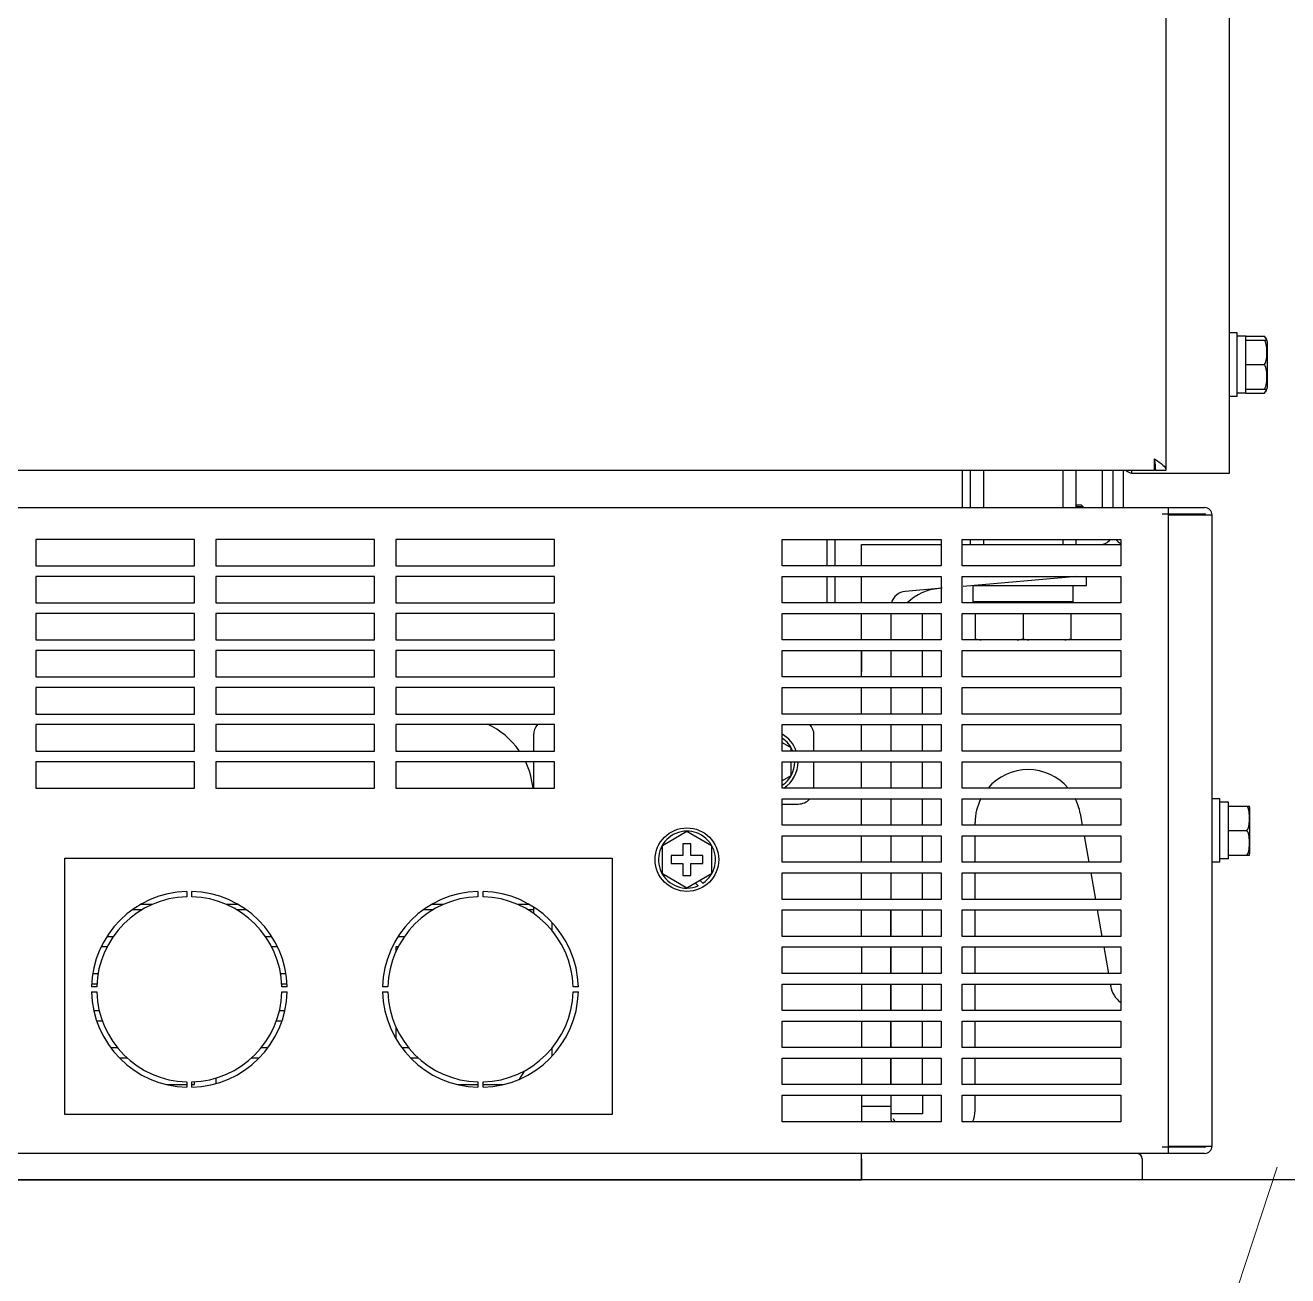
# Model space of a CAD drawing. Extents: x 61367 to 140945, y -1257 to 25588.
# Drawn here: x 72953.2 to 73191.7, y 18203 to 18439.2 of the extents above; entities that cross this region are included whole.
import ezdxf

# ---------------------------------------------------------------- set-up
doc = ezdxf.new("R2010")
doc.units = 0
doc.header["$MEASUREMENT"] = 0
doc.linetypes.add('ACAD_ISO03W100', pattern=[30, 12, -18])
doc.layers.get('0').update_dxf_attribs({"linetype": 'CONTINUOUS'})
for name, color, linetype in [('2401-00300-M6-16HWMC_0', 7, 'CONTINUOUS'), ('2401-00332-S-M12-30HM_0', 7, 'CONTINUOUS'), ('2403-00028_S-M8-0_0', 7, 'CONTINUOUS'), ('2404-00032-S-D12D24-P_0', 7, 'CONTINUOUS'), ('2404-00038-S-D12_0', 7, 'CONTINUOUS'), ('4212-68099_1_0', 7, 'CONTINUOUS'), ('4212-73755_1_0', 7, 'CONTINUOUS'), ('4212-73755_4_0', 7, 'CONTINUOUS'), ('4212-88600-1_0', 7, 'CONTINUOUS'), ('4212-88600-2_1_0', 7, 'CONTINUOUS'), ('4212-88600-4_0', 7, 'CONTINUOUS'), ('4212-88600-6_0', 7, 'CONTINUOUS'), ('4212-KH001_041_0', 7, 'CONTINUOUS'), ('4212-L0877_1_0', 7, 'CONTINUOUS'), ('4215-06931_0', 7, 'CONTINUOUS'), ('4215-06933_0', 7, 'CONTINUOUS'), ('4215-06934_0', 7, 'CONTINUOUS'), ('4215-07850_1_0', 7, 'CONTINUOUS'), ('CORNER_FITTING-1_041_0', 7, 'CONTINUOUS'), ('CORNER_FITTING-2_041_0', 7, 'CONTINUOUS')]:
    doc.layers.add(name, color=color, linetype=linetype)
doc.layers.add('dim', color=4, linetype='CONTINUOUS', lineweight=18)
doc.layers.add('THICK', color=7, linetype='CONTINUOUS', lineweight=0)

# ---------------------------------------------------------------- blocks, each defined once
blk = doc.blocks.new('ETRYRTERRTERWDDASW')
at = {"layer": 'THICK', "color": 1, "linetype": 'ACAD_ISO03W100', "ltscale": 2}
blk.add_line((214128.38, 51356.57), (213334.9, 48924.57), dxfattribs=at)
blk = doc.blocks.new('ERGRTHTHRT')
at = {"color": 1, "linetype": 'Continuous'}
for p, q in [((-37305.56, -69667.67), (-37305.56, -69668.67)), ((-37304.56, -69668.67), (-37304.56, -69667.67)), ((-37250.56, -69667.67), (-37250.56, -69668.67)), ((-37249.56, -69668.67), (-37249.56, -69667.67)), ((-37312.12, -69670.16), (-37314.33, -69670.16)), ((-37295.78, -69670.16), (-37298, -69670.16)), ((-37257.12, -69670.16), (-37259.33, -69670.16)), ((-37240.78, -69670.16), (-37243, -69670.16)), ((-37314.06, -69671.16), (-37315.87, -69671.16)), ((-37294.24, -69671.16), (-37296.06, -69671.16)), ((-37259.06, -69671.16), (-37260.87, -69671.16)), ((-37240.06, -69671.16), (-37241.06, -69671.16)), ((-37240.06, -69670.63), (-37240.06, -69671.82)), ((-37236.56, -69673.54), (-37236.56, -69675.06)), ((-37320.6, -69676.16), (-37319.4, -69676.16)), ((-37290.72, -69676.16), (-37289.52, -69676.16)), ((-37265.6, -69676.16), (-37264.4, -69676.16)), ((-37320.6, -69678.16), (-37321.72, -69678.16)), ((-37288.39, -69678.16), (-37289.52, -69678.16)), ((-37265.6, -69678.16), (-37266.06, -69678.16)), ((-37266.06, -69678.16), (-37266.06, -69679.11)), ((-37323.29, -69683.16), (-37322.28, -69683.16)), ((-37287.84, -69683.16), (-37286.82, -69683.16)), ((-37322.55, -69685.66), (-37323.55, -69685.66)), ((-37323.55, -69686.66), (-37322.55, -69686.66)), ((-37322.51, -69685.16), (-37323.51, -69685.16)), ((-37286.6, -69685.16), (-37287.6, -69685.16)), ((-37286.56, -69685.66), (-37287.56, -69685.66)), ((-37287.56, -69686.66), (-37286.56, -69686.66)), ((-37267.55, -69685.66), (-37268.55, -69685.66)), ((-37268.55, -69686.66), (-37267.55, -69686.66)), ((-37231.56, -69685.66), (-37232.56, -69685.66)), ((-37232.56, -69686.66), (-37231.56, -69686.66)), ((-37323.11, -69690.16), (-37322.09, -69690.16)), ((-37288.02, -69690.16), (-37287, -69690.16)), ((-37321.48, -69692.16), (-37322.56, -69692.16)), ((-37287.56, -69692.16), (-37288.63, -69692.16)), ((-37266.06, -69693.22), (-37266.06, -69695.44)), ((-37319.93, -69697.16), (-37318.64, -69697.16)), ((-37316.77, -69699.16), (-37318.19, -69699.16)), ((-37291.93, -69699.16), (-37293.34, -69699.16)), ((-37291.48, -69697.16), (-37290.19, -69697.16)), ((-37264.93, -69697.16), (-37263.64, -69697.16)), ((-37261.77, -69699.16), (-37263.19, -69699.16)), ((-37236.56, -69697.27), (-37236.56, -69698.79)), ((-37305.56, -69703.66), (-37305.56, -69704.66)), ((-37304.56, -69704.66), (-37304.56, -69703.66)), ((-37304.06, -69704.16), (-37304.06, -69703.62)), ((-37300.06, -69702.91), (-37300.06, -69703.95)), ((-37250.56, -69703.66), (-37250.56, -69704.66)), ((-37249.56, -69704.66), (-37249.56, -69703.66)), ((-37309.32, -69704.16), (-37305.56, -69704.16)), ((-37304.56, -69704.16), (-37304.06, -69704.16)), ((-37254.32, -69704.16), (-37250.56, -69704.16)), ((-37249.56, -69704.16), (-37245.8, -69704.16))]:
    blk.add_line(p, q, dxfattribs=at)
for centre, radius, start, end in [((-37305.06, -69686.16), 18.5, 91.5487, 178.4513), ((-37305.06, -69686.16), 18.5, 1.5487, 88.4513), ((-37250.06, -69686.16), 18.5, 91.5487, 178.4513), ((-37250.06, -69686.16), 18.5, 1.5487, 88.4513), ((-37305.06, -69686.16), 17.5, 91.6372, 178.3628), ((-37305.06, -69686.16), 17.5, 1.6372, 88.3628), ((-37250.06, -69686.16), 17.5, 91.6372, 178.3628), ((-37250.06, -69686.16), 17.5, 1.6372, 88.3628), ((-37305.06, -69686.16), 18.5, 181.5487, 268.4513), ((-37305.06, -69686.16), 17.5, 181.6372, 268.3628), ((-37305.06, -69686.16), 18.5, 271.5487, 358.4513), ((-37305.06, -69686.16), 17.5, 271.6372, 358.3628), ((-37250.06, -69686.16), 18.5, 181.5487, 268.4513), ((-37250.06, -69686.16), 17.5, 181.6372, 268.3628), ((-37250.06, -69686.16), 18.5, 271.5487, 358.4513), ((-37250.06, -69686.16), 17.5, 271.6372, 358.3628), ((-37255.06, -69694.66), 15, 325.1133, 332.3944)]:
    blk.add_arc(centre, radius, start, end, dxfattribs=at)
at = {"layer": '2401-00300-M6-16HWMC_0', "color": 7, "linetype": 'Continuous'}
for p, q in [((-37107.11, -69562.16), (-37108.56, -69562.16)), ((-37107.11, -69574.16), (-37107.11, -69562.16)), ((-37105.46, -69562.79), (-37107.11, -69562.79)), ((-37105.46, -69573.54), (-37105.46, -69562.79)), ((-37105.46, -69562.81), (-37101.98, -69562.81)), ((-37105.46, -69563.53), (-37101.49, -69563.53)), ((-37101.46, -69563.81), (-37101.46, -69572.52)), ((-37105.46, -69568.16), (-37101.98, -69568.16)), ((-37105.46, -69572.8), (-37101.49, -69572.8)), ((-37107.11, -69574.16), (-37108.56, -69574.16)), ((-37105.46, -69573.54), (-37107.11, -69573.54)), ((-37105.46, -69573.52), (-37101.98, -69573.52)), ((-37193.06, -69639.54), (-37191.42, -69640.49)), ((-37191.42, -69640.49), (-37191.42, -69641.16)), ((-37191.42, -69643.16), (-37191.42, -69645.84)), ((-37191.42, -69645.84), (-37193.06, -69646.79)), ((-37110.41, -69650.16), (-37111.86, -69650.16)), ((-37110.41, -69662.16), (-37110.41, -69650.16)), ((-37108.76, -69650.79), (-37110.41, -69650.79)), ((-37108.76, -69661.54), (-37108.76, -69650.79)), ((-37108.76, -69651.53), (-37104.79, -69651.53)), ((-37104.76, -69651.81), (-37104.76, -69660.52)), ((-37215.7, -69658.99), (-37211.06, -69656.31)), ((-37211.06, -69656.31), (-37206.42, -69658.99)), ((-37108.76, -69656.16), (-37105.28, -69656.16)), ((-37210.31, -69658.66), (-37211.81, -69658.66)), ((-37211.81, -69658.66), (-37211.81, -69660.91)), ((-37210.31, -69660.91), (-37210.31, -69658.66)), ((-37215.7, -69664.34), (-37215.7, -69658.99)), ((-37211.81, -69660.91), (-37214.06, -69660.91)), ((-37214.06, -69660.91), (-37214.06, -69662.41)), ((-37208.06, -69660.91), (-37210.31, -69660.91)), ((-37208.06, -69662.41), (-37208.06, -69660.91)), ((-37206.42, -69658.99), (-37206.42, -69664.34)), ((-37108.76, -69660.8), (-37104.79, -69660.8)), ((-37214.06, -69662.41), (-37211.81, -69662.41)), ((-37211.81, -69662.41), (-37211.81, -69664.66)), ((-37210.31, -69662.41), (-37208.06, -69662.41)), ((-37210.31, -69664.66), (-37210.31, -69662.41)), ((-37110.41, -69662.16), (-37111.86, -69662.16)), ((-37108.76, -69661.54), (-37110.41, -69661.54)), ((-37211.06, -69667.02), (-37215.7, -69664.34)), ((-37211.81, -69664.66), (-37210.31, -69664.66)), ((-37206.42, -69664.34), (-37211.06, -69667.02)), ((-37208.04, -69666.11), (-37208.57, -69665.59)), ((-37209.47, -69666.1), (-37208.96, -69666.61))]:
    blk.add_line(p, q, dxfattribs=at)
blk.add_circle((-37211.06, -69661.66), 6, dxfattribs=at)
for centre, radius, start, end in [((-37102.68, -69563.81), 1.22, 13.3936, 55.052), ((-37102.68, -69563.81), 1.22, 0, 13.392), ((-37102.68, -69572.52), 1.22, 304.948, 346.6065), ((-37102.68, -69572.52), 1.22, 346.608, 0), ((-37196.06, -69643.16), 6, 19.5186, 59.9304), ((-37196.06, -69643.16), 5.38, 21.9007, 56.009), ((-37196.06, -69643.16), 5.38, 304.1123, 0), ((-37196.06, -69643.16), 6, 303.4139, 0), ((-37105.98, -69651.81), 1.22, 0, 13.392), ((-37211.06, -69661.66), 5.38, 304.1123, 292.9799), ((-37105.98, -69660.52), 1.22, 346.608, 0)]:
    blk.add_arc(centre, radius, start, end, dxfattribs=at)
for points, knots in [([(-37101.54, -69563.53), (-37101.57, -69563.4), (-37101.66, -69563.12), (-37101.85, -69562.9), (-37101.98, -69562.81)], [0, 0, 0, 0, 0.461192, 1, 1, 1, 1]), ([(-37101.98, -69568.16), (-37101.72, -69567.86), (-37101.51, -69567.03), (-37101.48, -69565.85), (-37101.51, -69564.66), (-37101.72, -69563.84), (-37101.98, -69563.53)], [0, 0, 0, 0, 0.250792, 0.5, 0.749207, 1, 1, 1, 1]), ([(-37101.98, -69572.8), (-37101.72, -69572.49), (-37101.51, -69571.67), (-37101.48, -69570.48), (-37101.51, -69569.3), (-37101.72, -69568.47), (-37101.98, -69568.16)], [0, 0, 0, 0, 0.250791, 0.499999, 0.749207, 1, 1, 1, 1]), ([(-37101.98, -69573.52), (-37101.85, -69573.43), (-37101.66, -69573.21), (-37101.57, -69572.93), (-37101.54, -69572.8)], [0, 0, 0, 0, 0.538812, 1, 1, 1, 1]), ([(-37105.28, -69656.16), (-37105.02, -69655.86), (-37104.81, -69655.03), (-37104.78, -69653.85), (-37104.81, -69652.66), (-37105.02, -69651.84), (-37105.28, -69651.53)], [0, 0, 0, 0, 0.250792, 0.5, 0.749207, 1, 1, 1, 1]), ([(-37105.28, -69660.8), (-37105.02, -69660.49), (-37104.81, -69659.67), (-37104.78, -69658.48), (-37104.81, -69657.3), (-37105.02, -69656.47), (-37105.28, -69656.16)], [0, 0, 0, 0, 0.250791, 0.499999, 0.749207, 1, 1, 1, 1])]:
    blk.add_open_spline(points, degree=3, knots=knots, dxfattribs=at)
at = {"layer": '2401-00332-S-M12-30HM_0', "color": 7, "linetype": 'Continuous'}
for p, q in [((-37154.5, -69612.96), (-37156.56, -69612.96)), ((-37156.56, -69612.96), (-37156.56, -69613.16)), ((-37145.55, -69612.96), (-37149.6, -69612.96)), ((-37147.56, -69612.96), (-37147.56, -69613.16)), ((-37138.56, -69612.96), (-37140.62, -69612.96)), ((-37138.56, -69612.96), (-37138.56, -69613.16)), ((-37156.56, -69620.16), (-37156.56, -69615.16)), ((-37147.56, -69615.16), (-37147.56, -69619.96)), ((-37138.56, -69615.16), (-37138.56, -69620.16))]:
    blk.add_line(p, q, dxfattribs=at)
for centre, start, end in [((-37150.88, -69593.01), 258.0949, 260.4341), ((-37153.24, -69593.01), 279.5659, 281.9051), ((-37141.88, -69593.01), 258.0949, 260.4341), ((-37144.24, -69593.01), 279.5659, 281.9051)]:
    blk.add_arc(centre, 27.54, start, end, dxfattribs=at)
at = {"layer": '2403-00028_S-M8-0_0', "color": 7, "linetype": 'Continuous'}
for p, q in [((-37136.53, -69594.69), (-37137.56, -69594.69)), ((-37136.23, -69594.99), (-37137.56, -69594.99)), ((-37136.23, -69594.99), (-37136.53, -69594.69)), ((-37136.23, -69594.99), (-37136.23, -69595.16))]:
    blk.add_line(p, q, dxfattribs=at)
at = {"layer": '2404-00032-S-D12D24-P_0', "color": 7, "linetype": 'Continuous'}
for p, q in [((-37135.56, -69609.86), (-37135.56, -69608.16)), ((-37156.83, -69609.86), (-37135.56, -69609.86))]:
    blk.add_line(p, q, dxfattribs=at)
at = {"layer": '2404-00038-S-D12_0', "color": 7, "linetype": 'Continuous'}
for p, q in [((-37157.01, -69612.96), (-37157.01, -69609.88)), ((-37138.11, -69612.96), (-37138.11, -69609.86)), ((-37156.56, -69612.96), (-37157.01, -69612.96)), ((-37149.6, -69612.96), (-37154.5, -69612.96)), ((-37140.62, -69612.96), (-37145.55, -69612.96)), ((-37138.11, -69612.96), (-37138.56, -69612.96))]:
    blk.add_line(p, q, dxfattribs=at)
at = {"layer": '4212-68099_1_0', "color": 7, "linetype": 'Continuous'}
for p, q in [((-37120.56, -67513.16), (-37120.56, -69588.16)), ((-37122.76, -69588.16), (-37122.76, -69585.96)), ((-37122.76, -69585.96), (-37122.67, -69586.02)), ((-37122.76, -69585.96), (-37122.73, -69586.16)), ((-37122.67, -69586.02), (-37122.56, -69586.09)), ((-37122.76, -69588.16), (-37957.36, -69588.16)), ((-37120.56, -69588.16), (-37122.56, -69588.16))]:
    blk.add_line(p, q, dxfattribs=at)
blk.add_open_spline([(-37122.73, -69586.16), (-37122.64, -69586.82), (-37122.56, -69587.49), (-37122.56, -69588.16)], degree=3, dxfattribs=at)
blk.add_open_spline([(-37122.56, -69586.09), (-37122.06, -69586.41), (-37121.25, -69586.89), (-37120.56, -69587.77), (-37120.56, -69588.16)], degree=3, knots=[0, 0, 0, 0, 0.597826, 1, 1, 1, 1], dxfattribs=at)
at = {"layer": '4212-73755_1_0', "color": 7, "linetype": 'Continuous'}
for p, q in [((-37108.56, -69588.66), (-37108.56, -68537.16)), ((-37127.06, -69588.16), (-37127.06, -69588.66)), ((-37127.06, -69588.66), (-37108.56, -69588.66))]:
    blk.add_line(p, q, dxfattribs=at)
blk.add_arc((-37126.86, -69586.96), 1.7, 225.0469, 263.2317, dxfattribs=at)
at = {"layer": '4212-73755_4_0', "color": 7, "linetype": 'Continuous'}
for p, q in [((-37130.56, -69595.16), (-37130.56, -69588.16)), ((-37128.56, -69595.16), (-37128.56, -69588.16))]:
    blk.add_line(p, q, dxfattribs=at)
blk.add_arc((-37128.06, -69599.66), 2.5, 216.9801, 246.148, dxfattribs=at)
at = {"layer": '4212-88600-1_0', "color": 7, "linetype": 'Continuous'}
for p, q in [((-37178.06, -69602.16), (-37163.06, -69602.16)), ((-37178.06, -69606.16), (-37178.06, -69602.16)), ((-37159.06, -69602.16), (-37129.06, -69602.16)), ((-37178.06, -69613.16), (-37178.06, -69608.16)), ((-37137.4, -69608.16), (-37158.89, -69610.05)), ((-37162.86, -69610.39), (-37169.82, -69611)), ((-37178.06, -69620.16), (-37178.06, -69615.16)), ((-37172.56, -69615.16), (-37172.56, -69620.16)), ((-37178.06, -69627.16), (-37178.06, -69622.16)), ((-37172.56, -69622.16), (-37172.56, -69627.16)), ((-37178.06, -69634.16), (-37178.06, -69629.16)), ((-37172.56, -69629.16), (-37172.56, -69634.16)), ((-37178.06, -69641.16), (-37178.06, -69636.16)), ((-37172.56, -69636.16), (-37172.56, -69641.16)), ((-37178.06, -69648.16), (-37178.06, -69643.16)), ((-37172.56, -69643.16), (-37172.56, -69648.16)), ((-37178.06, -69655.16), (-37178.06, -69650.16)), ((-37172.56, -69650.16), (-37172.56, -69655.16)), ((-37178.06, -69662.16), (-37178.06, -69657.16)), ((-37172.56, -69657.16), (-37172.56, -69662.16)), ((-37178.06, -69669.16), (-37178.06, -69664.16)), ((-37172.56, -69664.16), (-37172.56, -69669.16)), ((-37178.06, -69676.16), (-37178.06, -69671.16)), ((-37172.56, -69671.16), (-37172.56, -69676.16)), ((-37178.06, -69678.16), (-37178.06, -69683.16)), ((-37172.56, -69678.16), (-37172.56, -69683.16)), ((-37178.06, -69685.16), (-37178.06, -69690.16)), ((-37172.56, -69685.16), (-37172.56, -69690.16)), ((-37178.06, -69692.16), (-37178.06, -69697.16)), ((-37172.56, -69692.16), (-37172.56, -69697.16)), ((-37178.06, -69699.16), (-37178.06, -69704.16)), ((-37172.56, -69699.16), (-37172.56, -69704.16)), ((-37178.06, -69706.16), (-37178.06, -69711.16)), ((-37172.56, -69706.16), (-37172.56, -69710.34)), ((-37178.06, -69708.23), (-37172.56, -69708.23)), ((-37178.06, -69722.16), (-37178.06, -69717.16)), ((-37125.06, -69718.16), (-37125.06, -69722.16)), ((-37125.06, -69722.16), (-37178.06, -69722.16))]:
    blk.add_line(p, q, dxfattribs=at)
for centre, radius, start, end in [((-37169.56, -69613.99), 3, 95, 163.9984), ((-37169.56, -69710.34), 3, 180, 195.9902), ((-37126.06, -69718.16), 1, 0, 85)]:
    blk.add_arc(centre, radius, start, end, dxfattribs=at)
at = {"layer": '4212-88600-2_1_0', "color": 7, "linetype": 'Continuous'}
for p, q in [((-37178.06, -69622.16), (-37178.06, -69626.17)), ((-37178.06, -69678.16), (-37178.06, -69683.16)), ((-37178.06, -69685.16), (-37178.06, -69690.16)), ((-37178.06, -69692.16), (-37178.06, -69697.16)), ((-37178.06, -69699.16), (-37178.06, -69704.16)), ((-37178.06, -69706.16), (-37178.06, -69708.23)), ((-37178.06, -69718.16), (-37178.06, -69722.16)), ((-37902.06, -69722.16), (-37178.06, -69722.16))]:
    blk.add_line(p, q, dxfattribs=at)
for start, end in [(34.815, 65.0889), (5.8604, 25.8691)]:
    blk.add_arc((-37255.06, -69649.66), 15, start, end, dxfattribs=at)
at = {"layer": '4212-88600-4_0', "color": 7, "linetype": 'Continuous'}
for p, q in [((-37166.56, -69620.16), (-37166.56, -69615.16)), ((-37172.56, -69619.66), (-37172.56, -69620.16)), ((-37172.56, -69622.16), (-37172.56, -69627.16)), ((-37166.56, -69627.16), (-37166.56, -69622.16)), ((-37172.56, -69629.16), (-37172.56, -69634.16)), ((-37166.56, -69634.16), (-37166.56, -69629.16)), ((-37172.56, -69636.16), (-37172.56, -69641.16)), ((-37166.56, -69641.16), (-37166.56, -69636.16)), ((-37172.56, -69643.16), (-37172.56, -69648.16)), ((-37166.56, -69648.16), (-37166.56, -69643.16)), ((-37172.56, -69650.16), (-37172.56, -69655.16)), ((-37166.56, -69655.16), (-37166.56, -69650.16)), ((-37172.56, -69657.16), (-37172.56, -69662.16)), ((-37166.56, -69662.16), (-37166.56, -69657.16)), ((-37172.56, -69664.16), (-37172.56, -69669.16)), ((-37166.56, -69669.16), (-37166.56, -69664.16)), ((-37172.56, -69676.16), (-37172.56, -69671.16)), ((-37166.56, -69676.16), (-37166.56, -69671.16)), ((-37172.56, -69683.16), (-37172.56, -69678.16)), ((-37166.56, -69683.16), (-37166.56, -69678.16)), ((-37172.56, -69690.16), (-37172.56, -69685.16)), ((-37166.56, -69690.16), (-37166.56, -69685.16)), ((-37172.56, -69697.16), (-37172.56, -69692.16)), ((-37166.56, -69697.16), (-37166.56, -69692.16)), ((-37172.56, -69704.16), (-37172.56, -69699.16)), ((-37166.56, -69704.16), (-37166.56, -69699.16)), ((-37166.56, -69706.16), (-37166.56, -69709.66)), ((-37166.56, -69709.66), (-37172.56, -69709.66))]:
    blk.add_line(p, q, dxfattribs=at)
at = {"layer": '4212-88600-6_0', "color": 7, "linetype": 'Continuous'}
for p, q in [((-37136.76, -69652.93), (-37136.37, -69655.16)), ((-37156.61, -69655.16), (-37156.61, -69654.66)), ((-37156.61, -69662.16), (-37156.61, -69657.16)), ((-37136.01, -69657.16), (-37135.13, -69662.16)), ((-37156.61, -69669.16), (-37156.61, -69664.16)), ((-37134.78, -69664.16), (-37133.9, -69669.16)), ((-37156.61, -69676.16), (-37156.61, -69671.16)), ((-37133.54, -69671.16), (-37132.66, -69676.16)), ((-37156.61, -69683.16), (-37156.61, -69678.16)), ((-37132.31, -69678.16), (-37131.43, -69683.16)), ((-37156.61, -69690.16), (-37156.61, -69685.16)), ((-37131.08, -69685.16), (-37131.01, -69685.53)), ((-37156.61, -69697.16), (-37156.61, -69692.16)), ((-37156.61, -69704.16), (-37156.61, -69699.16)), ((-37156.61, -69709.03), (-37156.61, -69706.16))]:
    blk.add_line(p, q, dxfattribs=at)
for centre, radius, start, end in [((-37162.56, -69620.4), 10, 95, 133.3743), ((-37146.61, -69654.66), 10, 40.7392, 139.2265), ((-37146.61, -69654.66), 10, 153.1238, 180), ((-37146.61, -69654.66), 10, 10, 26.8855), ((-37126.09, -69684.66), 5, 190, 233.3254), ((-37167.56, -69708.51), 5, 204.2857, 212.2893), ((-37161.61, -69709.03), 5, 334.6291, 0)]:
    blk.add_arc(centre, radius, start, end, dxfattribs=at)
at = {"layer": '4212-KH001_041_0', "color": 7, "linetype": 'Continuous'}
blk.add_line((-37159.06, -69588.16), (-37159.06, -69595.16), dxfattribs=at)
at = {"layer": '4212-L0877_1_0', "color": 7, "linetype": 'Continuous'}
blk.add_line((-37132.56, -69595.16), (-37132.56, -69588.16), dxfattribs=at)
blk.add_arc((-37133.06, -69599.66), 2.5, 270, 323.0204, dxfattribs=at)
at = {"layer": '4215-06931_0', "color": 7, "linetype": 'Continuous'}
for p, q in [((-37120.06, -69595.16), (-37113.26, -69595.16)), ((-37120.06, -69596.36), (-37113.26, -69596.36)), ((-37120.06, -69596.56), (-37111.86, -69596.56)), ((-37111.86, -69715.76), (-37111.86, -69596.56)), ((-37120.06, -69715.76), (-37111.86, -69715.76)), ((-37113.26, -69715.96), (-37120.06, -69715.96)), ((-37113.26, -69717.16), (-37120.06, -69717.16))]:
    blk.add_line(p, q, dxfattribs=at)
for centre, radius, start, end in [((-37113.26, -69596.56), 1.4, 0, 90), ((-37113.26, -69596.56), 0.2, 0, 90), ((-37113.26, -69715.76), 1.4, 270, 0), ((-37113.26, -69715.76), 0.2, 270, 0)]:
    blk.add_arc(centre, radius, start, end, dxfattribs=at)
at = {"layer": '4215-06933_0', "color": 7, "linetype": 'Continuous'}
for p, q in [((-37240.06, -69638.16), (-37240.06, -69641.16)), ((-37187.06, -69641.16), (-37187.06, -69638.16)), ((-37240.06, -69643.16), (-37240.06, -69648.16)), ((-37187.06, -69648.16), (-37187.06, -69643.16)), ((-37193.06, -69651.16), (-37190.06, -69651.16))]:
    blk.add_line(p, q, dxfattribs=at)
for centre, start, end in [((-37237.06, -69638.16), 137.9125, 180), ((-37190.06, -69638.16), 0, 42.0875), ((-37190.06, -69648.16), 270, 317.9125)]:
    blk.add_arc(centre, 3, start, end, dxfattribs=at)
at = {"layer": '4215-06934_0', "color": 7, "linetype": 'Continuous'}
for p, q in [((-37960.06, -69595.16), (-37120.06, -69595.16)), ((-37121.26, -69596.36), (-37120.06, -69596.36)), ((-37120.06, -69717.16), (-37120.06, -69595.16)), ((-37304.06, -69601.16), (-37334.06, -69601.16)), ((-37334.06, -69601.16), (-37334.06, -69606.16)), ((-37304.06, -69606.16), (-37304.06, -69601.16)), ((-37270.06, -69601.16), (-37300.06, -69601.16)), ((-37300.06, -69601.16), (-37300.06, -69606.16)), ((-37270.06, -69606.16), (-37270.06, -69601.16)), ((-37236.06, -69601.16), (-37266.06, -69601.16)), ((-37266.06, -69601.16), (-37266.06, -69606.16)), ((-37236.06, -69606.16), (-37236.06, -69601.16)), ((-37193.06, -69601.16), (-37163.06, -69601.16)), ((-37193.06, -69606.16), (-37193.06, -69601.16)), ((-37163.06, -69601.16), (-37163.06, -69606.16)), ((-37159.06, -69601.16), (-37129.06, -69601.16)), ((-37159.06, -69606.16), (-37159.06, -69601.16)), ((-37129.06, -69601.16), (-37129.06, -69606.16)), ((-37334.06, -69606.16), (-37304.06, -69606.16)), ((-37300.06, -69606.16), (-37270.06, -69606.16)), ((-37266.06, -69606.16), (-37236.06, -69606.16)), ((-37163.06, -69606.16), (-37193.06, -69606.16)), ((-37129.06, -69606.16), (-37159.06, -69606.16)), ((-37304.06, -69608.16), (-37334.06, -69608.16)), ((-37334.06, -69608.16), (-37334.06, -69613.16)), ((-37304.06, -69613.16), (-37304.06, -69608.16)), ((-37270.06, -69608.16), (-37300.06, -69608.16)), ((-37300.06, -69608.16), (-37300.06, -69613.16)), ((-37270.06, -69613.16), (-37270.06, -69608.16)), ((-37236.06, -69608.16), (-37266.06, -69608.16)), ((-37266.06, -69608.16), (-37266.06, -69613.16)), ((-37236.06, -69613.16), (-37236.06, -69608.16)), ((-37193.06, -69608.16), (-37163.06, -69608.16)), ((-37193.06, -69613.16), (-37193.06, -69608.16)), ((-37163.06, -69608.16), (-37163.06, -69613.16)), ((-37159.06, -69608.16), (-37129.06, -69608.16)), ((-37159.06, -69613.16), (-37159.06, -69608.16)), ((-37129.06, -69608.16), (-37129.06, -69613.16)), ((-37334.06, -69613.16), (-37304.06, -69613.16)), ((-37300.06, -69613.16), (-37270.06, -69613.16)), ((-37266.06, -69613.16), (-37236.06, -69613.16)), ((-37163.06, -69613.16), (-37193.06, -69613.16)), ((-37129.06, -69613.16), (-37159.06, -69613.16)), ((-37304.06, -69615.16), (-37334.06, -69615.16)), ((-37334.06, -69615.16), (-37334.06, -69620.16)), ((-37304.06, -69620.16), (-37304.06, -69615.16)), ((-37270.06, -69615.16), (-37300.06, -69615.16)), ((-37300.06, -69615.16), (-37300.06, -69620.16)), ((-37270.06, -69620.16), (-37270.06, -69615.16)), ((-37236.06, -69615.16), (-37266.06, -69615.16)), ((-37266.06, -69615.16), (-37266.06, -69620.16)), ((-37236.06, -69620.16), (-37236.06, -69615.16)), ((-37193.06, -69615.16), (-37163.06, -69615.16)), ((-37193.06, -69620.16), (-37193.06, -69615.16)), ((-37163.06, -69615.16), (-37163.06, -69620.16)), ((-37159.06, -69615.16), (-37129.06, -69615.16)), ((-37159.06, -69620.16), (-37159.06, -69615.16)), ((-37129.06, -69615.16), (-37129.06, -69620.16)), ((-37334.06, -69620.16), (-37304.06, -69620.16)), ((-37300.06, -69620.16), (-37270.06, -69620.16)), ((-37266.06, -69620.16), (-37236.06, -69620.16)), ((-37163.06, -69620.16), (-37193.06, -69620.16)), ((-37129.06, -69620.16), (-37159.06, -69620.16)), ((-37304.06, -69622.16), (-37334.06, -69622.16)), ((-37334.06, -69622.16), (-37334.06, -69627.16)), ((-37304.06, -69627.16), (-37304.06, -69622.16)), ((-37270.06, -69622.16), (-37300.06, -69622.16)), ((-37300.06, -69622.16), (-37300.06, -69627.16)), ((-37270.06, -69627.16), (-37270.06, -69622.16)), ((-37236.06, -69622.16), (-37266.06, -69622.16)), ((-37266.06, -69622.16), (-37266.06, -69627.16)), ((-37236.06, -69627.16), (-37236.06, -69622.16)), ((-37193.06, -69622.16), (-37163.06, -69622.16)), ((-37193.06, -69627.16), (-37193.06, -69622.16)), ((-37163.06, -69622.16), (-37163.06, -69627.16)), ((-37159.06, -69622.16), (-37129.06, -69622.16)), ((-37159.06, -69627.16), (-37159.06, -69622.16)), ((-37129.06, -69622.16), (-37129.06, -69627.16)), ((-37334.06, -69627.16), (-37304.06, -69627.16)), ((-37300.06, -69627.16), (-37270.06, -69627.16)), ((-37266.06, -69627.16), (-37236.06, -69627.16)), ((-37163.06, -69627.16), (-37193.06, -69627.16)), ((-37129.06, -69627.16), (-37159.06, -69627.16)), ((-37304.06, -69629.16), (-37334.06, -69629.16)), ((-37334.06, -69629.16), (-37334.06, -69634.16)), ((-37304.06, -69634.16), (-37304.06, -69629.16)), ((-37270.06, -69629.16), (-37300.06, -69629.16)), ((-37300.06, -69629.16), (-37300.06, -69634.16)), ((-37270.06, -69634.16), (-37270.06, -69629.16)), ((-37236.06, -69629.16), (-37266.06, -69629.16)), ((-37266.06, -69629.16), (-37266.06, -69634.16)), ((-37236.06, -69634.16), (-37236.06, -69629.16)), ((-37193.06, -69629.16), (-37163.06, -69629.16)), ((-37193.06, -69634.16), (-37193.06, -69629.16)), ((-37163.06, -69629.16), (-37163.06, -69634.16)), ((-37159.06, -69629.16), (-37129.06, -69629.16)), ((-37159.06, -69634.16), (-37159.06, -69629.16)), ((-37129.06, -69629.16), (-37129.06, -69634.16)), ((-37334.06, -69634.16), (-37304.06, -69634.16)), ((-37300.06, -69634.16), (-37270.06, -69634.16)), ((-37266.06, -69634.16), (-37236.06, -69634.16)), ((-37163.06, -69634.16), (-37193.06, -69634.16)), ((-37129.06, -69634.16), (-37159.06, -69634.16)), ((-37304.06, -69636.16), (-37334.06, -69636.16)), ((-37334.06, -69636.16), (-37334.06, -69641.16)), ((-37304.06, -69641.16), (-37304.06, -69636.16)), ((-37270.06, -69636.16), (-37300.06, -69636.16)), ((-37300.06, -69636.16), (-37300.06, -69641.16)), ((-37270.06, -69641.16), (-37270.06, -69636.16)), ((-37236.06, -69636.16), (-37266.06, -69636.16)), ((-37266.06, -69636.16), (-37266.06, -69641.16)), ((-37236.06, -69641.16), (-37236.06, -69636.16)), ((-37193.06, -69636.16), (-37163.06, -69636.16)), ((-37193.06, -69641.16), (-37193.06, -69636.16)), ((-37163.06, -69636.16), (-37163.06, -69641.16)), ((-37159.06, -69636.16), (-37129.06, -69636.16)), ((-37159.06, -69641.16), (-37159.06, -69636.16)), ((-37129.06, -69636.16), (-37129.06, -69641.16)), ((-37334.06, -69641.16), (-37304.06, -69641.16)), ((-37300.06, -69641.16), (-37270.06, -69641.16)), ((-37266.06, -69641.16), (-37236.06, -69641.16)), ((-37163.06, -69641.16), (-37193.06, -69641.16)), ((-37129.06, -69641.16), (-37159.06, -69641.16)), ((-37304.06, -69643.16), (-37334.06, -69643.16)), ((-37334.06, -69643.16), (-37334.06, -69648.16)), ((-37304.06, -69648.16), (-37304.06, -69643.16)), ((-37270.06, -69643.16), (-37300.06, -69643.16)), ((-37300.06, -69643.16), (-37300.06, -69648.16)), ((-37270.06, -69648.16), (-37270.06, -69643.16)), ((-37236.06, -69643.16), (-37266.06, -69643.16)), ((-37266.06, -69643.16), (-37266.06, -69648.16)), ((-37236.06, -69648.16), (-37236.06, -69643.16)), ((-37193.06, -69643.16), (-37163.06, -69643.16)), ((-37193.06, -69648.16), (-37193.06, -69643.16)), ((-37163.06, -69643.16), (-37163.06, -69648.16)), ((-37159.06, -69643.16), (-37129.06, -69643.16)), ((-37159.06, -69648.16), (-37159.06, -69643.16)), ((-37129.06, -69643.16), (-37129.06, -69648.16)), ((-37334.06, -69648.16), (-37304.06, -69648.16)), ((-37300.06, -69648.16), (-37270.06, -69648.16)), ((-37266.06, -69648.16), (-37236.06, -69648.16)), ((-37163.06, -69648.16), (-37193.06, -69648.16)), ((-37129.06, -69648.16), (-37159.06, -69648.16)), ((-37193.06, -69650.16), (-37163.06, -69650.16)), ((-37193.06, -69655.16), (-37193.06, -69650.16)), ((-37163.06, -69650.16), (-37163.06, -69655.16)), ((-37159.06, -69650.16), (-37129.06, -69650.16)), ((-37159.06, -69655.16), (-37159.06, -69650.16)), ((-37129.06, -69650.16), (-37129.06, -69655.16)), ((-37163.06, -69655.16), (-37193.06, -69655.16)), ((-37129.06, -69655.16), (-37159.06, -69655.16)), ((-37193.06, -69657.16), (-37163.06, -69657.16)), ((-37193.06, -69662.16), (-37193.06, -69657.16)), ((-37163.06, -69657.16), (-37163.06, -69662.16)), ((-37159.06, -69657.16), (-37129.06, -69657.16)), ((-37159.06, -69662.16), (-37159.06, -69657.16)), ((-37129.06, -69657.16), (-37129.06, -69662.16)), ((-37163.06, -69662.16), (-37193.06, -69662.16)), ((-37129.06, -69662.16), (-37159.06, -69662.16)), ((-37193.06, -69664.16), (-37163.06, -69664.16)), ((-37193.06, -69669.16), (-37193.06, -69664.16)), ((-37163.06, -69664.16), (-37163.06, -69669.16)), ((-37159.06, -69664.16), (-37129.06, -69664.16)), ((-37159.06, -69669.16), (-37159.06, -69664.16)), ((-37129.06, -69664.16), (-37129.06, -69669.16)), ((-37163.06, -69669.16), (-37193.06, -69669.16)), ((-37129.06, -69669.16), (-37159.06, -69669.16)), ((-37193.06, -69671.16), (-37163.06, -69671.16)), ((-37193.06, -69676.16), (-37193.06, -69671.16)), ((-37163.06, -69671.16), (-37163.06, -69676.16)), ((-37159.06, -69671.16), (-37129.06, -69671.16)), ((-37159.06, -69676.16), (-37159.06, -69671.16)), ((-37129.06, -69671.16), (-37129.06, -69676.16)), ((-37163.06, -69676.16), (-37193.06, -69676.16)), ((-37129.06, -69676.16), (-37159.06, -69676.16)), ((-37193.06, -69678.16), (-37163.06, -69678.16)), ((-37193.06, -69683.16), (-37193.06, -69678.16)), ((-37163.06, -69678.16), (-37163.06, -69683.16)), ((-37159.06, -69678.16), (-37129.06, -69678.16)), ((-37159.06, -69683.16), (-37159.06, -69678.16)), ((-37129.06, -69678.16), (-37129.06, -69683.16)), ((-37163.06, -69683.16), (-37193.06, -69683.16)), ((-37129.06, -69683.16), (-37159.06, -69683.16)), ((-37193.06, -69685.16), (-37163.06, -69685.16)), ((-37193.06, -69690.16), (-37193.06, -69685.16)), ((-37163.06, -69685.16), (-37163.06, -69690.16)), ((-37159.06, -69685.16), (-37129.06, -69685.16)), ((-37159.06, -69690.16), (-37159.06, -69685.16)), ((-37129.06, -69685.16), (-37129.06, -69690.16)), ((-37163.06, -69690.16), (-37193.06, -69690.16)), ((-37129.06, -69690.16), (-37159.06, -69690.16)), ((-37193.06, -69692.16), (-37163.06, -69692.16)), ((-37193.06, -69697.16), (-37193.06, -69692.16)), ((-37163.06, -69692.16), (-37163.06, -69697.16)), ((-37159.06, -69692.16), (-37129.06, -69692.16)), ((-37159.06, -69697.16), (-37159.06, -69692.16)), ((-37129.06, -69692.16), (-37129.06, -69697.16)), ((-37163.06, -69697.16), (-37193.06, -69697.16)), ((-37193.06, -69699.16), (-37163.06, -69699.16)), ((-37193.06, -69704.16), (-37193.06, -69699.16)), ((-37163.06, -69699.16), (-37163.06, -69704.16)), ((-37129.06, -69697.16), (-37159.06, -69697.16)), ((-37159.06, -69699.16), (-37129.06, -69699.16)), ((-37159.06, -69704.16), (-37159.06, -69699.16)), ((-37129.06, -69699.16), (-37129.06, -69704.16)), ((-37163.06, -69704.16), (-37193.06, -69704.16)), ((-37193.06, -69706.16), (-37163.06, -69706.16)), ((-37193.06, -69711.16), (-37193.06, -69706.16)), ((-37163.06, -69706.16), (-37163.06, -69711.16)), ((-37129.06, -69704.16), (-37159.06, -69704.16)), ((-37159.06, -69706.16), (-37129.06, -69706.16)), ((-37159.06, -69711.16), (-37159.06, -69706.16)), ((-37129.06, -69706.16), (-37129.06, -69711.16)), ((-37163.06, -69711.16), (-37193.06, -69711.16)), ((-37129.06, -69711.16), (-37159.06, -69711.16)), ((-37120.06, -69717.16), (-37960.06, -69717.16)), ((-37120.06, -69715.96), (-37121.26, -69715.96))]:
    blk.add_line(p, q, dxfattribs=at)
at = {"layer": '4215-07850_1_0', "color": 7, "linetype": 'Continuous'}
for p, q in [((-37184.56, -69606.16), (-37184.56, -69601.16)), ((-37183.06, -69606.16), (-37183.06, -69601.16)), ((-37184.56, -69613.16), (-37184.56, -69608.16)), ((-37183.06, -69613.16), (-37183.06, -69608.16))]:
    blk.add_line(p, q, dxfattribs=at)
at = {"layer": 'CORNER_FITTING-1_041_0', "color": 7, "linetype": 'Continuous'}
blk.add_line((-37153.56, -69602.16), (-37141.56, -69602.16), dxfattribs=at)
at = {"layer": 'CORNER_FITTING-2_041_0', "color": 7, "linetype": 'Continuous'}
for p, q in [((-37157.56, -69588.16), (-37157.56, -69595.16)), ((-37155.06, -69588.16), (-37155.06, -69595.16)), ((-37140.06, -69588.16), (-37140.06, -69595.16)), ((-37137.56, -69588.16), (-37137.56, -69595.16)), ((-37157.56, -69601.16), (-37157.56, -69602.16)), ((-37155.06, -69601.16), (-37155.06, -69602.16)), ((-37140.06, -69601.16), (-37140.06, -69602.16)), ((-37137.56, -69601.16), (-37137.56, -69602.16)), ((-37153.56, -69602.16), (-37141.56, -69602.16))]:
    blk.add_line(p, q, dxfattribs=at)
at = {"layer": 'dim', "color": 2, "lineweight": 30}
blk.add_lwpolyline([(-37328.58, -69661.41), (-37225.18, -69661.41), (-37225.18, -69709.83), (-37328.58, -69709.83)], close=True, dxfattribs=at)

msp = doc.modelspace()

# ---------------------------------------------------------------- linework, layer by layer
at = {"color": 5}
msp.add_lwpolyline([(70564.174, 18006.086), (74049.174, 18006.086), (74049.174, 18221.086), (70564.174, 18221.086)], close=True, dxfattribs=at)

# ---------------------------------------------------------------- block references
at = {"lineweight": -3}
msp.add_blockref('ERGRTHTHRT', (110289.232, 87943.251), dxfattribs=at)
msp.add_blockref('ETRYRTERRTERWDDASW', (-140212.921, -30908.483))

doc.saveas('drawing.dxf')
